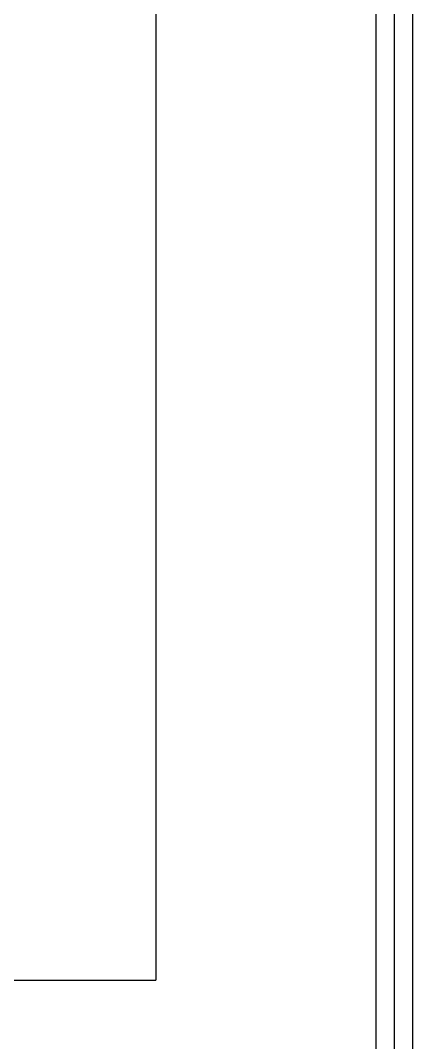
# Model space of a CAD drawing. Header units: millimetres. Extents: x -336 to -33, y -135 to 770.
# Drawn here: x -100.65 to -97.44, y 714.82 to 723.18 of the extents above; entities that cross this region are included whole.
import ezdxf

# ---------------------------------------------------------------- set-up
doc = ezdxf.new("R2010")
doc.units = ezdxf.units.MM
doc.header["$LTSCALE"] = 50
doc.header["$MEASUREMENT"] = 0
doc.layers.add('-HIDRO', color=8, linetype='CONTINUOUS')
doc.layers.add('AF', color=5, linetype='CONTINUOUS')

msp = doc.modelspace()

# ---------------------------------------------------------------- linework, layer by layer
at = {"layer": '-HIDRO', "linetype": 'Continuous'}
for p, q in [((-97.4397, 753.5533), (-97.4397, 703.5533)), ((-97.7397, 753.2533), (-97.7397, 703.8533)), ((-99.5397, 748.4511), (-99.5397, 715.3333)), ((-103.6397, 715.3333), (-99.5397, 715.3333))]:
    msp.add_line(p, q, dxfattribs=at)
at = {"layer": 'AF', "color": 5, "linetype": 'Continuous'}
msp.add_line((-97.5884, 707.9702), (-97.5884, 750.5166), dxfattribs=at)

doc.saveas('drawing.dxf')
